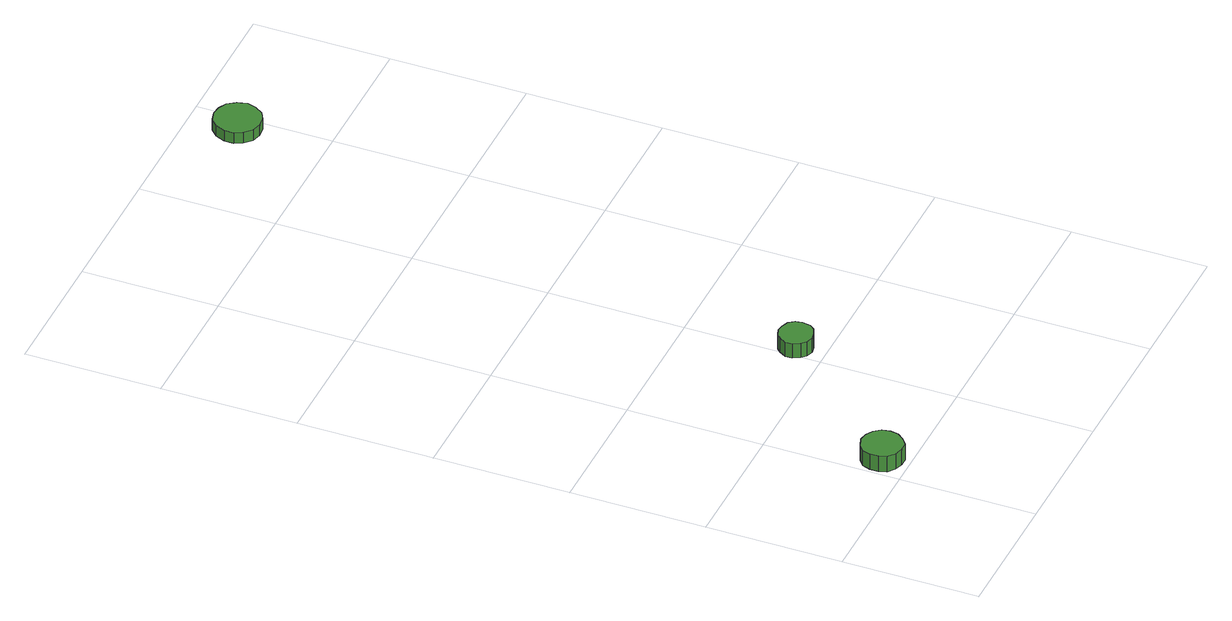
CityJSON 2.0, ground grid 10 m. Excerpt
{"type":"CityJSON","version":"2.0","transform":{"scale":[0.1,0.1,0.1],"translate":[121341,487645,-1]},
"CityObjects":{
"tree1":{"type":"SolitaryVegetationObject","attributes":{"function":"something"},"geometry":[{"type":"MultiSurface","lod":"1","boundaries":[[[0,1,2,3,4,5,6,7,8,9,10,11,12,13,14]],[[15,16,17,18,19,20,21,22,23,24,25,26,27,28,29]],[[0,29,28,1]],[[1,28,27,2]],[[2,27,26,3]],[[3,26,25,4]],[[4,25,24,5]],[[5,24,23,6]],[[6,23,22,7]],[[7,22,21,8]],[[8,21,20,9]],[[9,20,19,10]],[[10,19,18,11]],[[11,18,17,12]],[[12,17,16,13]],[[13,16,15,14]],[[14,15,29,0]]]}]},
"tree2":{"type":"SolitaryVegetationObject","attributes":{"function":"something"},"geometry":[{"type":"MultiSurface","lod":"1","boundaries":[[[30,31,32,33,34,35,36,37,38,39,40,41,42,43,44]],[[45,46,47,48,49,50,51,52,53,54,55,56,57,58,59]],[[30,59,58,31]],[[31,58,57,32]],[[32,57,56,33]],[[33,56,55,34]],[[34,55,54,35]],[[35,54,53,36]],[[36,53,52,37]],[[37,52,51,38]],[[38,51,50,39]],[[39,50,49,40]],[[40,49,48,41]],[[41,48,47,42]],[[42,47,46,43]],[[43,46,45,44]],[[44,45,59,30]]]}]},
"tree3":{"type":"SolitaryVegetationObject","attributes":{"function":"something"},"geometry":[{"type":"MultiSurface","lod":"1","boundaries":[[[60,61,62,63,64,65,66,67,68,69,70,71,72,73,74]],[[75,76,77,78,79,80,81,82,83,84,85,86,87,88,89]],[[60,89,88,61]],[[61,88,87,62]],[[62,87,86,63]],[[63,86,85,64]],[[64,85,84,65]],[[65,84,83,66]],[[66,83,82,67]],[[67,82,81,68]],[[68,81,80,69]],[[69,80,79,70]],[[70,79,78,71]],[[71,78,77,72]],[[72,77,76,73]],[[73,76,75,74]],[[74,75,89,60]]]}]}
},
"vertices":[
[32,20,20],[31,26,20],[27,31,20],[22,34,20],[16,35,20],[10,33,20],[5,29,20],[3,23,20],[3,17,20],[5,11,20],[10,7,20],[16,5,20],[22,5,20],[27,9,20],[31,14,20],[31,14,7],[27,9,7],[22,5,7],[16,5,7],[10,7,7],[5,11,7],[3,17,7],[3,23,7],[5,29,7],[10,33,7],[16,35,7],[22,34,7],[27,31,7],[31,26,7],[32,20,7],
[121,122,20],[120,127,20],[117,131,20],[112,133,20],[107,134,20],[102,132,20],[99,129,20],[96,124,20],[96,119,20],[99,114,20],[102,111,20],[107,109,20],[112,110,20],[117,112,20],[120,116,20],[120,116,8],[117,112,8],[112,110,8],[107,109,8],[102,111,8],[99,114,8],[96,119,8],[96,124,8],[99,129,8],[102,132,8],[107,134,8],[112,133,8],[117,131,8],[120,127,8],[121,122,8],
[204,564,18],[202,571,18],[198,577,18],[192,580,18],[185,581,18],[178,579,18],[173,574,18],[170,567,18],[170,560,18],[173,554,18],[178,549,18],[185,547,18],[192,548,18],[198,551,18],[202,557,18],[202,557,9],[198,551,9],[192,548,9],[185,547,9],[178,549,9],[173,554,9],[170,560,9],[170,567,9],[173,574,9],[178,579,9],[185,581,9],[192,580,9],[198,577,9],[202,571,9],[204,564,9]
]}
